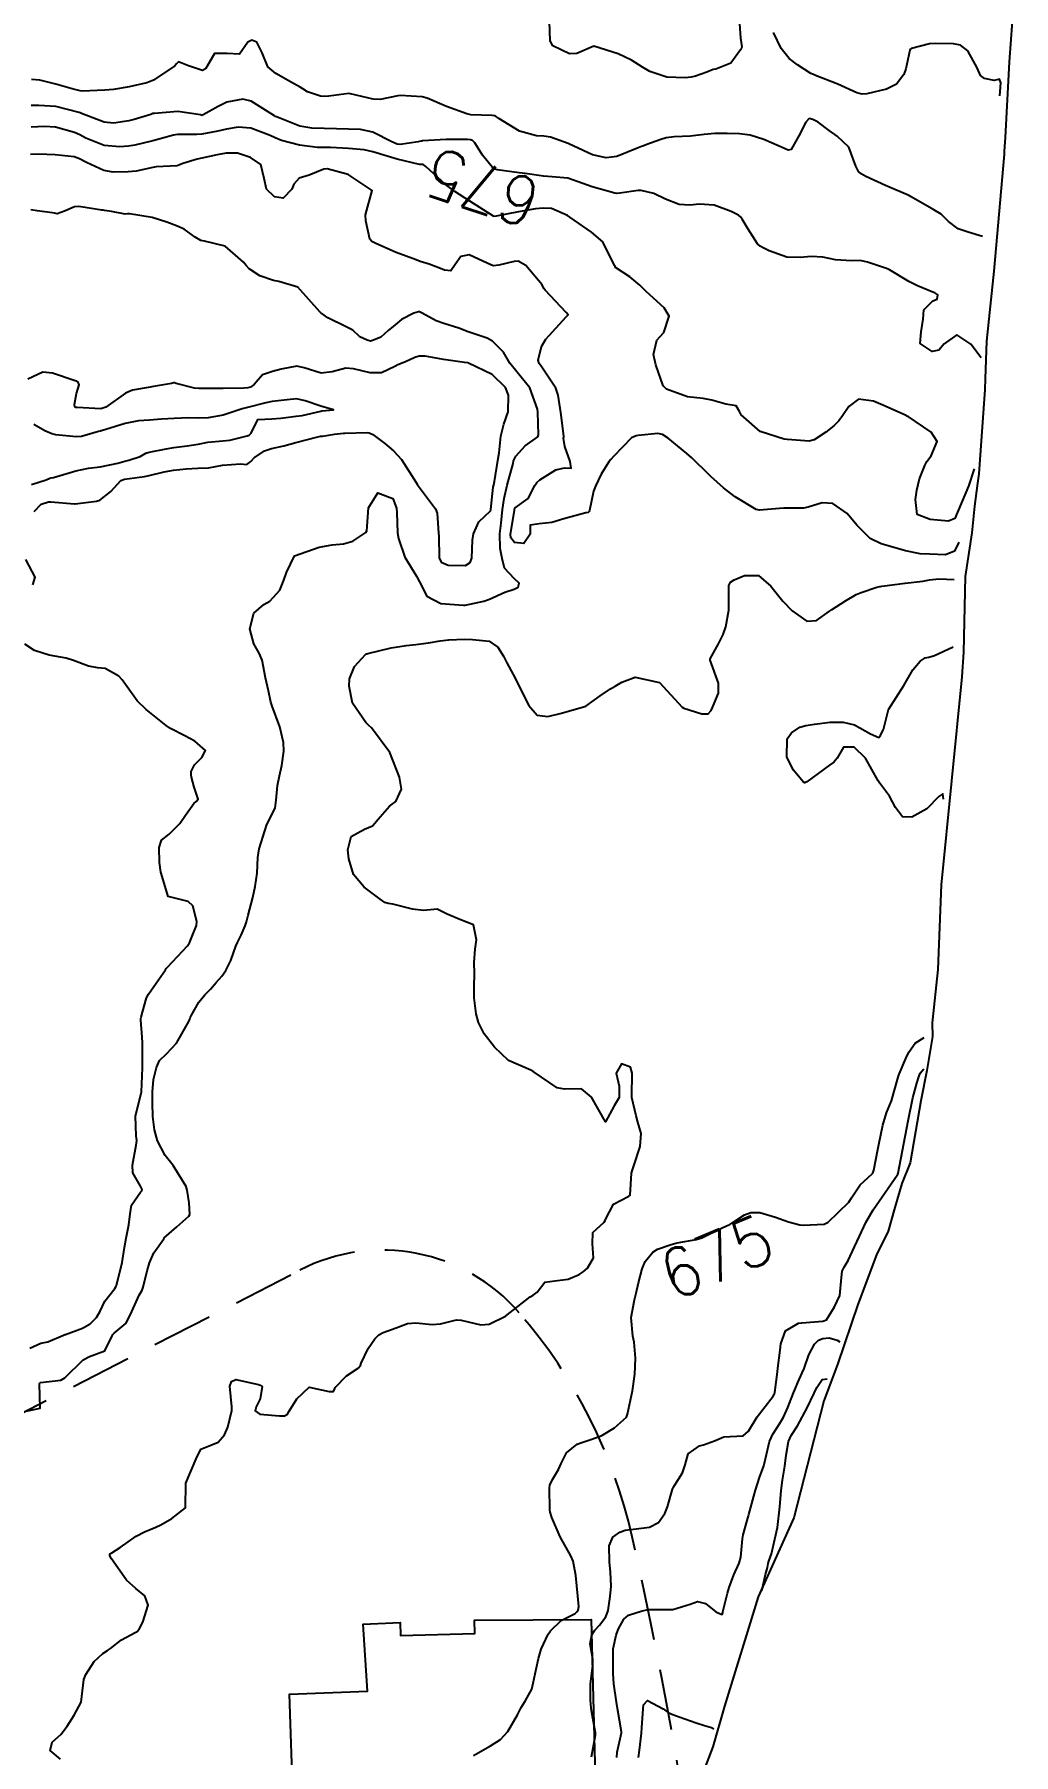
# Model space of a CAD drawing. Header units: metres. Extents: x 298520 to 308411, y 7433745 to 7450750.
# Drawn here: x 301026.4 to 301106.5, y 7447100.9 to 7447241.7 of the extents above; entities that cross this region are included whole.
import ezdxf
from ezdxf.enums import TextEntityAlignment as Align

# ---------------------------------------------------------------- set-up
doc = ezdxf.new("R2010")
doc.units = ezdxf.units.M
doc.header["$LTSCALE"] = 10
doc.linetypes.add('DASHED', pattern=[0.75, 0.5, -0.25])
for name, color, linetype in [('Area', 45, 'Continuous'), ('Cotas', 45, 'Continuous'), ('Curvas de Nivel 1m', 11, 'Continuous'), ('Curvas de Nivel 5m', 15, 'Continuous'), ('Edificações', 30, 'Continuous'), ('Vias Secundárias', 230, 'DASHED')]:
    doc.layers.add(name, color=color, linetype=linetype)
doc.styles.add('Style-STANDARD', font='STANDARD.shx')

msp = doc.modelspace()

# ---------------------------------------------------------------- linework, layer by layer
at = {"layer": 'Area'}
msp.add_polyline3d([(301106.54, 7447244.23, 690.25), (301106.18, 7447239.43, 678.29), (301105.84, 7447233.25, 677.87), (301105.77, 7447232.14, 677.47), (301105.77, 7447231.88, 677.44), (301104.91, 7447222.31, 676.27), (301104.33, 7447216.58, 676.78), (301104.22, 7447213.49, 676.28), (301104.18, 7447212.62, 676.59), (301103.7, 7447205.72, 675.34), (301103.57, 7447204.95, 675.86), (301103.33, 7447203.07, 683.82), (301103.11, 7447200.88, 684.99), (301102.58, 7447197.32, 677.65), (301102.43, 7447191.13, 681.92), (301102.31, 7447189.1, 680.21), (301100.6, 7447172.08, 676.23), (301100.34, 7447165.14, 674.5), (301099.88, 7447160.78, 674.39), (301099.9, 7447159.67, 674.5), (301099.43, 7447156.89, 674.48), (301098.95, 7447154.39, 674.45), (301098.06, 7447149.34, 674.6), (301097.38, 7447147.65, 675.32), (301096.82, 7447145.68, 677.17), (301096.28, 7447143.73, 676), (301095.31, 7447141.79, 675.82), (301093.78, 7447137.72, 683.84), (301092.12, 7447132.83, 688.69), (301090.99, 7447129.84, 689.52), (301088.54, 7447120.28, 677.38), (301085.63, 7447113.8, 676.9), (301082.86, 7447104.87, 677.91), (301081.91, 7447101.52, 678.26), (301081.07, 7447099.33, 678.85)], dxfattribs=at)
at = {"layer": 'Curvas de Nivel 1m', "flags": 128}
for points, elevation in [([(301084.1, 7447242.57), (301084.19, 7447241.37), (301084.29, 7447240.67), (301084.25, 7447240.57), (301084.23, 7447240.52), (301084.18, 7447240.41), (301083.4, 7447239.34), (301082.16, 7447238.85), (301081.95, 7447238.8), (301081.43, 7447238.6), (301080.5, 7447238.26), (301080.15, 7447238.18), (301079.65, 7447238.12), (301078.15, 7447238.18), (301076.76, 7447238.65), (301076.16, 7447239.01), (301075.27, 7447239.57), (301074.17, 7447240.1), (301072.18, 7447240.71), (301070.78, 7447240.11), (301070.17, 7447240.09), (301068.81, 7447240.75), (301068.59, 7447241.16), (301068.55, 7447242.75)], 678), ([(301105.4, 7447236.66), (301105.5, 7447237.72), (301105.38, 7447238.02), (301104.95, 7447237.92), (301104.15, 7447238.08), (301103.84, 7447238.33), (301103.55, 7447238.95), (301102.8, 7447240.34), (301102.18, 7447240.8), (301101.62, 7447240.92), (301100.18, 7447240.95), (301099.66, 7447240.9), (301098.17, 7447240.53), (301098.1, 7447240.48), (301098.05, 7447240.4), (301097.71, 7447238.86), (301097.55, 7447238.41), (301096.94, 7447237.62), (301096.14, 7447237.19), (301094.51, 7447236.81), (301094.14, 7447236.78), (301093.7, 7447236.9), (301092.14, 7447237.6), (301090.31, 7447238.33), (301090.15, 7447238.39), (301090.08, 7447238.42), (301089.95, 7447238.49), (301088.85, 7447239.2), (301088.17, 7447239.72), (301087.51, 7447240.53), (301086.89, 7447241.83)], 678), ([(301103.99, 7447225.15), (301102.83, 7447225.51), (301102, 7447225.76), (301101.2, 7447226.36), (301100.61, 7447226.97), (301100.02, 7447227.33), (301098.16, 7447228.4), (301098.03, 7447228.47), (301097.92, 7447228.52), (301096.05, 7447229.32), (301094.44, 7447230.06), (301094.06, 7447230.26), (301093.84, 7447230.45), (301093.61, 7447230.91), (301093.06, 7447232.46), (301092.09, 7447233.35), (301091.44, 7447233.83), (301090.53, 7447234.49), (301090.11, 7447234.72), (301089.81, 7447234.8), (301089.54, 7447234.5), (301088.96, 7447233.37), (301088.47, 7447232.52), (301088.33, 7447232.27), (301088.08, 7447232.2), (301087.36, 7447232.53), (301086.09, 7447233.09), (301084.97, 7447233.44), (301084.09, 7447233.56), (301083.1, 7447233.58), (301082.09, 7447233.57), (301081.2, 7447233.5), (301080.09, 7447233.35), (301078.75, 7447233.29), (301078.09, 7447233.22), (301077.65, 7447233.09), (301076.51, 7447232.66), (301076.19, 7447232.55), (301076.08, 7447232.51), (301075.81, 7447232.4), (301074.07, 7447231.69), (301073.19, 7447231.58), (301072.07, 7447231.83), (301070.14, 7447232.73), (301070.08, 7447232.76), (301068.62, 7447233.28), (301068.09, 7447233.36), (301067.47, 7447233.39), (301066.09, 7447233.76), (301064.4, 7447234.8), (301064.11, 7447235.01), (301063.86, 7447235.05), (301062.11, 7447235.1), (301061.77, 7447235.17), (301060.12, 7447235.77), (301058.54, 7447236.46), (301058.13, 7447236.57), (301056.33, 7447236.69), (301056.13, 7447236.67), (301054.68, 7447236.36), (301054.12, 7447236.38), (301052.25, 7447236.83), (301052.13, 7447236.84), (301050.48, 7447236.62), (301050.13, 7447236.59), (301049.79, 7447236.63), (301048.74, 7447236.99), (301048.36, 7447237.22), (301048.14, 7447237.37), (301047.34, 7447237.81), (301046.15, 7447238.48), (301045.48, 7447239.03), (301045.03, 7447240.17), (301044.58, 7447241.04), (301044.18, 7447241.2), (301043.85, 7447241.04), (301043.17, 7447240.06), (301042.17, 7447240.12), (301041.13, 7447240.12), (301040.52, 7447239.09), (301040.37, 7447238.87), (301040.15, 7447238.74), (301038.98, 7447239.1), (301038.16, 7447239.45), (301038, 7447239.27), (301037.87, 7447239.11), (301036.14, 7447237.95), (301035.57, 7447237.71), (301034.14, 7447237.38), (301032.85, 7447237.18), (301032.13, 7447237.12), (301030.3, 7447237.04), (301030.13, 7447237.06), (301029.48, 7447237.22), (301028.14, 7447237.6), (301026.82, 7447237.93), (301026.14, 7447237.99)], 677), ([(301103.87, 7447215.21), (301103.03, 7447216.34), (301101.9, 7447217.1), (301100.85, 7447216.37), (301100.42, 7447215.83), (301099.88, 7447215.74), (301098.88, 7447216.39), (301098.96, 7447217.33), (301099.13, 7447218.39), (301099.19, 7447219.13), (301099.94, 7447219.88), (301100.29, 7447220.02), (301100.34, 7447220.37), (301100.09, 7447220.52), (301099.94, 7447220.59), (301098.67, 7447221.11), (301097.95, 7447221.46), (301096.39, 7447222.42), (301096.09, 7447222.55), (301095.96, 7447222.59), (301094.57, 7447223.04), (301093.97, 7447223.18), (301093.26, 7447223.16), (301091.97, 7447223.24), (301090.93, 7447223.44), (301089.97, 7447223.51), (301089.07, 7447223.42), (301087.97, 7447223.45), (301086.53, 7447223.98), (301085.98, 7447224.23), (301085.78, 7447224.34), (301085.57, 7447224.55), (301084.81, 7447225.75), (301084.31, 7447226.57), (301084.18, 7447226.74), (301084.02, 7447226.88), (301083.41, 7447227.19), (301082.02, 7447227.71), (301080.83, 7447227.79), (301080.02, 7447227.72), (301079.16, 7447227.76), (301078.03, 7447228.21), (301077.09, 7447228.65), (301076.04, 7447228.91), (301075.8, 7447228.91), (301074.29, 7447228.69), (301074.03, 7447228.67), (301073.89, 7447228.69), (301072.04, 7447229.2), (301071.27, 7447229.49), (301070.05, 7447229.91), (301068.76, 7447230.04), (301068.05, 7447230.08), (301066.54, 7447230.29), (301066.06, 7447230.36), (301064.25, 7447230.61), (301064.06, 7447230.66), (301063.88, 7447230.8), (301063.06, 7447231.81), (301062.42, 7447232.82), (301062.25, 7447233), (301062.09, 7447233.05), (301061.84, 7447233.08), (301060.09, 7447233.07), (301058.16, 7447232.96), (301058.08, 7447232.95), (301058.02, 7447232.94), (301057.8, 7447232.88), (301056.31, 7447232.66), (301056.08, 7447232.7), (301055.65, 7447232.9), (301054.09, 7447233.68), (301053.06, 7447233.9), (301052.09, 7447233.93), (301051.1, 7447233.96), (301050.1, 7447233.99), (301049.08, 7447234), (301048.1, 7447234.17), (301046.2, 7447234.93), (301046.11, 7447234.97), (301046.03, 7447235.02), (301044.12, 7447236.22), (301043.45, 7447236.38), (301042.12, 7447236.13), (301041.41, 7447235.79), (301040.2, 7447235.09), (301040.14, 7447235.07), (301040.11, 7447235.06), (301039.98, 7447235.09), (301038.12, 7447235.38), (301036.2, 7447235.22), (301036.11, 7447235.21), (301036.06, 7447235.2), (301035.9, 7447235.14), (301034.55, 7447234.71), (301034.1, 7447234.61), (301032.85, 7447234.43), (301032.1, 7447234.5), (301030.24, 7447235.21), (301030.11, 7447235.26), (301030.04, 7447235.28), (301028.12, 7447235.77), (301026.73, 7447235.86), (301026.12, 7447235.86)], 676), ([(301102.05, 7447200.14), (301101.69, 7447199.4), (301100.95, 7447199.09), (301099.68, 7447199.14), (301098.89, 7447199.18), (301097.69, 7447199.43), (301096.28, 7447199.83), (301095.7, 7447200), (301094.79, 7447200.44), (301093.71, 7447201.53), (301092.91, 7447202.46), (301091.74, 7447203.28), (301090.86, 7447203.35), (301089.73, 7447202.98), (301089.33, 7447202.9), (301087.73, 7447202.91), (301087.37, 7447202.89), (301085.73, 7447202.74), (301085.47, 7447202.8), (301083.74, 7447203.85), (301082.79, 7447204.58), (301081.76, 7447205.51), (301081.21, 7447206.04), (301080.62, 7447206.61), (301080.19, 7447207.03), (301079.78, 7447207.39), (301078.26, 7447208.64), (301077.8, 7447208.93), (301077.42, 7447209.02), (301075.8, 7447208.86), (301075.63, 7447208.83), (301075.27, 7447208.67), (301073.78, 7447207.15), (301073.56, 7447206.9), (301073.4, 7447206.69), (301072.77, 7447205.69), (301072.3, 7447204.7), (301072.16, 7447204.29), (301071.81, 7447202.71), (301071.79, 7447202.64), (301071.72, 7447202.56), (301071.53, 7447202.52), (301069.72, 7447202.04), (301068.73, 7447201.73), (301067.71, 7447201.63), (301066.95, 7447201.53), (301066.95, 7447200.77), (301066.45, 7447200.01), (301065.69, 7447200.1), (301065.38, 7447200.47), (301065.36, 7447200.79), (301065.67, 7447202.72), (301065.68, 7447202.78), (301065.68, 7447202.82), (301065.73, 7447202.93), (301066.8, 7447203.7), (301067.34, 7447204.76), (301067.5, 7447205.02), (301067.76, 7447205.22), (301069.07, 7447206.04), (301069.77, 7447206.22), (301070.32, 7447206.17), (301070.25, 7447206.73), (301069.79, 7447207.96), (301069.7, 7447208.63), (301069.72, 7447208.73), (301069.73, 7447208.8), (301069.47, 7447210.74), (301069.26, 7447212.16), (301069.06, 7447212.74), (301067.87, 7447214.53), (301067.7, 7447214.76), (301067.61, 7447215.03), (301067.89, 7447216.14), (301068.25, 7447216.75), (301069.91, 7447218.56), (301070, 7447218.64), (301070.06, 7447218.73), (301069.92, 7447218.91), (301068.18, 7447220.76), (301068.09, 7447220.9), (301067.95, 7447221.2), (301066.62, 7447222.77), (301065.97, 7447223.13), (301065.65, 7447223.1), (301064.4, 7447222.8), (301063.96, 7447222.74), (301063.81, 7447222.81), (301061.98, 7447223.65), (301061.29, 7447223.52), (301060.82, 7447222.84), (301060.47, 7447222.33), (301059.96, 7447222.39), (301059.62, 7447222.52), (301058.69, 7447222.87), (301057.97, 7447223.11), (301057.62, 7447223.23), (301055.98, 7447223.84), (301054.34, 7447224.56), (301053.99, 7447224.74), (301053.83, 7447224.92), (301053.5, 7447226.42), (301053.49, 7447226.93), (301054.03, 7447228.92), (301052.05, 7447230.23), (301050.34, 7447230.69), (301050.06, 7447230.65), (301048.86, 7447230.17), (301048.05, 7447229.91), (301047.61, 7447229.43), (301047.45, 7447229.01), (301046.74, 7447228.29), (301046.03, 7447228.38), (301045.38, 7447229.03), (301045.18, 7447229.9), (301044.92, 7447231.03), (301044.07, 7447231.62), (301042.99, 7447231.97), (301042.07, 7447231.97), (301041.33, 7447231.82), (301040.07, 7447231.55), (301039.69, 7447231.47), (301038.53, 7447231.11), (301038.2, 7447230.97), (301038.06, 7447230.93), (301036.35, 7447230.85), (301036.06, 7447230.8), (301034.72, 7447230.49), (301034.05, 7447230.43), (301032.83, 7447230.4), (301032.05, 7447230.54), (301030.65, 7447231.2), (301030.07, 7447231.51), (301029.62, 7447231.66), (301028.07, 7447231.84), (301026.71, 7447231.89), (301026.07, 7447231.85)], 674), ([(301025.21, 7447128.89), (301026.84, 7447129.24), (301026.79, 7447131.24), (301026.81, 7447131.3), (301026.87, 7447131.36), (301028.55, 7447131.55), (301028.88, 7447131.73), (301030.38, 7447133.2), (301030.9, 7447133.48), (301032.13, 7447133.94), (301032.75, 7447135.17), (301032.8, 7447135.28), (301032.92, 7447135.39), (301033.88, 7447136.2), (301034.36, 7447137.15), (301034.96, 7447138.51), (301035.19, 7447138.91), (301035.29, 7447139.14), (301035.62, 7447140.49), (301035.79, 7447141.13), (301036.15, 7447141.97), (301036.96, 7447143.12), (301036.99, 7447143.15), (301037.01, 7447143.18), (301038.04, 7447144.09), (301039.03, 7447144.96), (301039.1, 7447145.1), (301039.05, 7447146.05), (301038.88, 7447147.1), (301038.79, 7447147.38), (301037.73, 7447149.11), (301037.09, 7447149.94), (301036.46, 7447151.13), (301036.21, 7447152.03), (301036.07, 7447153.13), (301036.05, 7447154.23), (301036.05, 7447155.13), (301036.14, 7447156.15), (301036.38, 7447157.13), (301036.62, 7447157.69), (301037.19, 7447158.24), (301038.01, 7447159.11), (301039.01, 7447160.89), (301039.09, 7447161.09), (301039.12, 7447161.2), (301039.23, 7447161.41), (301039.84, 7447162.48), (301040.34, 7447163.08), (301040.78, 7447163.55), (301041.26, 7447164.08), (301041.73, 7447164.6), (301042.06, 7447165.06), (301042.45, 7447165.89), (301042.87, 7447167.05), (301043, 7447167.35), (301043.31, 7447167.97), (301043.64, 7447168.72), (301043.73, 7447169.04), (301043.87, 7447169.59), (301044.26, 7447171.04), (301044.44, 7447171.95), (301044.61, 7447173.03), (301044.68, 7447174.33), (301044.77, 7447175.03), (301045.41, 7447177.02), (301046.09, 7447178.36), (301046.17, 7447179.01), (301046.27, 7447180.2), (301046.44, 7447181.01), (301046.64, 7447181.84), (301046.79, 7447183.01), (301046.76, 7447183.74), (301046.47, 7447185.01), (301045.84, 7447186.71), (301045.74, 7447187.02), (301045.55, 7447187.97), (301045.3, 7447189.02), (301045.01, 7447190.46), (301044.78, 7447191.03), (301044.35, 7447191.8), (301044.01, 7447193.04), (301044.34, 7447194.32), (301045.16, 7447195.03), (301045.64, 7447195.31), (301046.46, 7447196.2), (301046.79, 7447197.01), (301047.02, 7447197.65), (301047.68, 7447199), (301049.69, 7447199.71), (301050.74, 7447199.91), (301051.69, 7447200), (301052.44, 7447200.2), (301053.51, 7447200.93), (301053.59, 7447201.05), (301053.72, 7447202.93), (301054.5, 7447204.16), (301055.73, 7447203.69), (301056.03, 7447202.9), (301056.06, 7447202.55), (301056.11, 7447200.9), (301056.17, 7447200.42), (301056.71, 7447198.89), (301057.66, 7447197.35), (301057.89, 7447196.88), (301058.49, 7447195.72), (301059.64, 7447195.12), (301061.5, 7447194.97), (301061.63, 7447194.97), (301063.16, 7447195.29), (301063.64, 7447195.47), (301064.89, 7447196.04), (301065.65, 7447196.29), (301065.98, 7447196.44), (301066.06, 7447196.78), (301065.66, 7447197.15), (301064.86, 7447197.99), (301064.66, 7447198.8), (301064.5, 7447199.61), (301064.47, 7447200.8), (301064.58, 7447201.67), (301064.71, 7447202.8), (301064.84, 7447203.69), (301065.08, 7447204.79), (301065.56, 7447206.57), (301065.61, 7447206.78), (301065.78, 7447207.17), (301066.56, 7447208), (301067.59, 7447208.76), (301067.65, 7447208.91), (301067.59, 7447210.76), (301067.57, 7447211.02), (301066.94, 7447212.77), (301065.86, 7447214.07), (301065.3, 7447214.79), (301064.78, 7447215.69), (301063.89, 7447216.59), (301063.43, 7447216.81), (301061.9, 7447217.34), (301061.11, 7447217.63), (301059.9, 7447218.02), (301059.28, 7447218.24), (301058.11, 7447218.88), (301057.91, 7447218.98), (301057.81, 7447218.99), (301057.44, 7447218.88), (301056.44, 7447218.36), (301055.9, 7447217.91), (301055.35, 7447217.46), (301054.73, 7447216.91), (301054.15, 7447216.66), (301053.89, 7447216.59), (301053.61, 7447216.65), (301053.03, 7447216.93), (301052.44, 7447217.49), (301051.9, 7447217.74), (301050.39, 7447218.48), (301049.91, 7447218.83), (301049.83, 7447218.89), (301049.74, 7447218.97), (301047.94, 7447221), (301046.39, 7447221.46), (301045.95, 7447221.55), (301044.84, 7447221.92), (301043.96, 7447222.5), (301043.7, 7447222.78), (301043.49, 7447223.05), (301041.98, 7447224.34), (301040.31, 7447224.77), (301039.99, 7447224.82), (301039.53, 7447225.1), (301038.64, 7447225.75), (301038, 7447226.03), (301037.21, 7447226.32), (301036.01, 7447226.71), (301034.17, 7447227), (301034.01, 7447226.99), (301033.82, 7447226.98), (301032.7, 7447227.18), (301032.11, 7447227.28), (301032.01, 7447227.29), (301031.9, 7447227.3), (301030.02, 7447227.59), (301029.67, 7447227.56), (301028.83, 7447227.22), (301028.24, 7447227), (301028.01, 7447227.04), (301027.86, 7447227.08), (301026.61, 7447227.25), (301026.08, 7447227.33)], 673), ([(301026.35, 7447202.63), (301026.94, 7447203.25), (301027.54, 7447203.43), (301027.73, 7447203.44), (301029.66, 7447203.27), (301029.72, 7447203.27), (301031.45, 7447203.47), (301031.73, 7447203.57), (301032.64, 7447204.28), (301033.46, 7447205.16), (301033.75, 7447205.28), (301035.4, 7447205.5), (301035.76, 7447205.57), (301037, 7447205.89), (301037.76, 7447206.02), (301038.8, 7447206.14), (301039.76, 7447206.17), (301040.64, 7447206.2), (301041.77, 7447206.43), (301043.25, 7447206.53), (301043.77, 7447206.49), (301044.09, 7447206.72), (301044.37, 7447207.03), (301045.21, 7447207.6), (301045.78, 7447207.79), (301046.8, 7447208), (301047.79, 7447208.29), (301049.57, 7447208.75), (301049.79, 7447208.79), (301049.95, 7447208.81), (301050.94, 7447208.96), (301051.69, 7447209.05), (301051.79, 7447209.06), (301053.63, 7447209.1), (301053.79, 7447209.07), (301054.08, 7447208.93), (301055.06, 7447208.19), (301055.78, 7447207.6), (301056.43, 7447206.89), (301057.64, 7447205), (301057.71, 7447204.88), (301057.75, 7447204.82), (301059.21, 7447202.86), (301059.35, 7447202.49), (301059.47, 7447200.85), (301059.48, 7447200.63), (301059.52, 7447198.85), (301059.68, 7447198.5), (301060.26, 7447198.25), (301061.67, 7447198.21), (301062.05, 7447198.45), (301062.2, 7447198.82), (301062.24, 7447200.28), (301062.32, 7447200.82), (301062.75, 7447201.78), (301063.72, 7447202.69), (301063.74, 7447202.81), (301063.94, 7447204.62), (301063.98, 7447204.81), (301064.03, 7447205.08), (301064.32, 7447206.8), (301064.42, 7447207.44), (301064.57, 7447208.8), (301064.81, 7447209.79), (301065.17, 7447210.79), (301065.2, 7447212.15), (301064.93, 7447212.79), (301063.86, 7447213.85), (301061.91, 7447214.79), (301061.87, 7447214.8), (301061.6, 7447214.83), (301059.88, 7447215.08), (301058.36, 7447215.36), (301057.88, 7447215.35), (301057.53, 7447215.23), (301056.75, 7447214.89), (301056.13, 7447214.64), (301055.87, 7447214.5), (301054.78, 7447213.99), (301053.86, 7447213.98), (301052.5, 7447214.31), (301051.86, 7447214.36), (301050.76, 7447214.06), (301049.86, 7447213.95), (301048.45, 7447214.4), (301047.87, 7447214.54), (301046.59, 7447214.29), (301045.86, 7447214.1), (301045.06, 7447213.83), (301044.38, 7447213.03), (301044.06, 7447212.82), (301043.84, 7447212.76), (301043.51, 7447212.72), (301041.84, 7447212.71), (301040.22, 7447212.71), (301039.84, 7447212.7), (301039.47, 7447212.72), (301037.98, 7447213.12), (301037.84, 7447213.16), (301037.8, 7447213.16), (301037.6, 7447213.12), (301036.12, 7447212.86), (301035.84, 7447212.81), (301034.42, 7447212.57), (301033.83, 7447212.33), (301032.22, 7447211.18), (301031.82, 7447211.05), (301029.89, 7447211.14), (301029.82, 7447211.14), (301029.77, 7447211.15), (301029.7, 7447211.21), (301029.65, 7447211.39), (301029.83, 7447212.3), (301030.04, 7447213.01), (301029.97, 7447213.21), (301029.84, 7447213.29), (301029.72, 7447213.34), (301027.85, 7447213.97), (301027.07, 7447214.03), (301025.85, 7447213.47)], 672), ([(301026.15, 7447204.85), (301027.35, 7447205.24), (301027.63, 7447205.36), (301027.75, 7447205.38), (301027.93, 7447205.41), (301029.76, 7447205.97), (301030.8, 7447206.17), (301031.76, 7447206.29), (301033.2, 7447206.6), (301033.77, 7447206.75), (301034.1, 7447206.83), (301035.04, 7447207.15), (301035.51, 7447207.41), (301035.78, 7447207.5), (301037.15, 7447207.76), (301037.78, 7447207.87), (301038.87, 7447208.02), (301039.79, 7447208.16), (301040.57, 7447208.31), (301041.79, 7447208.42), (301042.38, 7447208.48), (301043.8, 7447208.84), (301043.95, 7447208.89), (301044.12, 7447209.04), (301044.68, 7447210.16), (301045.82, 7447210.23), (301046.55, 7447210.27), (301047.81, 7447210.43), (301048.31, 7447210.49), (301049.82, 7447210.86), (301049.91, 7447210.88), (301050.85, 7447210.96), (301049.83, 7447211.26), (301048.54, 7447211.7), (301047.83, 7447211.86), (301047.06, 7447211.78), (301045.83, 7447211.64), (301045.32, 7447211.54), (301043.82, 7447211.16), (301043.38, 7447211.05), (301041.82, 7447210.53), (301040.61, 7447210.29), (301039.81, 7447210.27), (301039.01, 7447210.3), (301037.81, 7447210.26), (301036.77, 7447210.18), (301035.81, 7447210.12), (301034.9, 7447210.06), (301033.81, 7447209.85), (301031.86, 7447209.25), (301031.8, 7447209.23), (301031.77, 7447209.22), (301031.63, 7447209.19), (301030.23, 7447208.77), (301029.8, 7447208.75), (301028.12, 7447208.92), (301027.8, 7447208.99), (301027.22, 7447209.25), (301026.32, 7447209.77)], 671), ([(301026.26, 7447196.64), (301026.44, 7447197.25), (301025.67, 7447198.7)], 672), ([(301028.5, 7447100.53), (301027.66, 7447101.23), (301027.83, 7447101.92), (301028.53, 7447102.54), (301029.06, 7447103.21), (301029.64, 7447104.11), (301030.21, 7447105.2), (301030.42, 7447107.04), (301030.47, 7447107.19), (301030.59, 7447107.45), (301031.27, 7447108.51), (301031.98, 7447109.18), (301032.36, 7447109.42), (301032.61, 7447109.59), (301033.5, 7447110.28), (301034.63, 7447110.9), (301034.8, 7447110.98), (301034.96, 7447111.15), (301035.24, 7447111.74), (301035.69, 7447113.13), (301035.41, 7447113.89), (301034.67, 7447114.48), (301033.91, 7447115.16), (301032.7, 7447116.92), (301032.56, 7447117.17), (301032.56, 7447117.32), (301032.71, 7447117.4), (301033.4, 7447117.85), (301034.72, 7447118.77), (301035.38, 7447119.13), (301036.33, 7447119.52), (301036.73, 7447119.69), (301037.63, 7447120.22), (301038.75, 7447121.1), (301038.77, 7447123.1), (301039.63, 7447125.09), (301040.01, 7447125.88), (301040.81, 7447126.22), (301041.42, 7447126.46), (301041.93, 7447127.06), (301042.2, 7447127.69), (301042.55, 7447129.05), (301042.55, 7447129.35), (301042.38, 7447131.05), (301042.5, 7447131.42), (301042.87, 7447131.6), (301044.71, 7447131.19), (301044.86, 7447131.14), (301045.03, 7447131.03), (301044.85, 7447130), (301044.53, 7447129.35), (301044.44, 7447129.03), (301044.84, 7447128.77), (301046.44, 7447128.61), (301046.84, 7447128.62), (301047.09, 7447128.75), (301047.22, 7447129), (301047.85, 7447130), (301048.86, 7447130.98), (301050.52, 7447130.61), (301050.86, 7447130.62), (301050.96, 7447130.85), (301051.01, 7447130.95), (301051.92, 7447131.9), (301052.89, 7447132.52), (301053.07, 7447132.75), (301053.14, 7447132.93), (301053.69, 7447134.14), (301054.25, 7447134.92), (301054.57, 7447135.26), (301054.92, 7447135.44), (301055.99, 7447135.83), (301056.93, 7447136.17), (301057.59, 7447136.22), (301058.93, 7447136.1), (301059.63, 7447136.15), (301060.94, 7447136.48), (301061.3, 7447136.46), (301062.93, 7447136.06), (301063.6, 7447136.13), (301064.94, 7447136.79), (301066.96, 7447138.36), (301067.21, 7447138.51), (301067.54, 7447138.75), (301068.16, 7447139.56), (301068.97, 7447139.67), (301070.07, 7447139.82), (301070.98, 7447140.19), (301071.29, 7447140.4), (301071.66, 7447140.7), (301072.14, 7447141.56), (301072.07, 7447142.7), (301072.1, 7447143.62), (301073.03, 7447144.47), (301073.11, 7447144.61), (301073.13, 7447144.69), (301073.78, 7447145.95), (301075.05, 7447146.6), (301075.15, 7447146.67), (301075.27, 7447148.48), (301075.31, 7447148.67), (301075.42, 7447149), (301075.96, 7447150.66), (301076.05, 7447151.72), (301075.79, 7447152.66), (301075.65, 7447153.17), (301075.29, 7447154.67), (301075.28, 7447154.79), (301075.32, 7447156.67), (301075.18, 7447157.17), (301074.43, 7447157.43), (301074.01, 7447156.68), (301074.24, 7447155.61), (301074.26, 7447154.68), (301073.85, 7447153.98), (301073.13, 7447152.69), (301071.99, 7447154.7), (301071.16, 7447155.39), (301069.78, 7447155.36), (301069.16, 7447155.46), (301067.29, 7447156.76), (301067.17, 7447156.84), (301067.03, 7447156.91), (301065.19, 7447157.71), (301064.03, 7447158.8), (301063.21, 7447159.88), (301062.72, 7447160.82), (301062.53, 7447161.52), (301062.37, 7447162.82), (301062.38, 7447163.71), (301062.4, 7447164.82), (301062.38, 7447165.72), (301062.45, 7447166.82), (301062.56, 7447167.57), (301062.31, 7447168.82), (301061.33, 7447169.18), (301060.16, 7447169.68), (301059.34, 7447170.09), (301058.22, 7447169.98), (301057.33, 7447170.09), (301055.73, 7447170.5), (301055.34, 7447170.55), (301055.07, 7447170.63), (301054.68, 7447170.91), (301053.36, 7447171.88), (301052.5, 7447172.94), (301052.12, 7447174.21), (301052.04, 7447174.94), (301052.32, 7447176.03), (301053.41, 7447176.63), (301054.06, 7447176.92), (301054.69, 7447177.65), (301055.44, 7447178.52), (301055.66, 7447178.67), (301055.97, 7447178.89), (301056.42, 7447179.92), (301056.27, 7447180.89), (301055.48, 7447182.9), (301053.96, 7447184.92), (301053.74, 7447185.15), (301053.52, 7447185.37), (301052.43, 7447186.94), (301052.14, 7447188.35), (301052.18, 7447188.94), (301052.57, 7447189.95), (301053.48, 7447190.93), (301053.54, 7447190.98), (301053.58, 7447191), (301053.67, 7447191.02), (301055.59, 7447191.49), (301056.8, 7447191.68), (301057.59, 7447191.76), (301058.63, 7447191.9), (301059.59, 7447192.04), (301060.3, 7447192.14), (301061.6, 7447192.2), (301062.25, 7447192.17), (301063.6, 7447192.03), (301064.31, 7447191.52), (301064.77, 7447190.79), (301065.05, 7447190.26), (301065.57, 7447189.29), (301065.84, 7447188.78), (301066.12, 7447188.21), (301066.85, 7447186.77), (301067.53, 7447185.98), (301068.41, 7447185.86), (301069.53, 7447186.14), (301071.53, 7447186.71), (301072.7, 7447187.54), (301073.55, 7447188.13), (301073.91, 7447188.34), (301074.46, 7447188.68), (301075.57, 7447189.09), (301077.56, 7447188.64), (301079.41, 7447186.62), (301079.53, 7447186.54), (301081.02, 7447186.09), (301081.53, 7447186.07), (301081.77, 7447186.35), (301081.89, 7447186.59), (301082.37, 7447187.76), (301082.37, 7447188.58), (301081.69, 7447190.48), (301081.69, 7447190.59), (301082.37, 7447191.81), (301082.77, 7447192.58), (301082.99, 7447193.2), (301083.22, 7447194.57), (301083.23, 7447194.99), (301083.22, 7447196.57), (301083.37, 7447196.86), (301083.66, 7447197.05), (301084.5, 7447197.39), (301085.66, 7447197.4), (301086.67, 7447196.53), (301087.64, 7447195.31), (301088.4, 7447194.51), (301089.62, 7447193.66), (301090.39, 7447193.72), (301091.47, 7447194.47), (301091.63, 7447194.58), (301092.77, 7447195.33), (301093.65, 7447195.84), (301094.07, 7447196.02), (301095.33, 7447196.43), (301095.58, 7447196.5), (301095.65, 7447196.51), (301095.75, 7447196.52), (301097.66, 7447196.76), (301099.11, 7447196.94), (301099.66, 7447197.05), (301100.43, 7447197.13), (301101.66, 7447197.07)], 674), ([(301025.99, 7447134.16), (301026.91, 7447134.57), (301027.48, 7447134.67), (301028.76, 7447135.22), (301028.86, 7447135.27), (301028.91, 7447135.29), (301030.32, 7447135.8), (301030.93, 7447136.15), (301031.45, 7447136.67), (301031.75, 7447137.18), (301032.13, 7447138), (301032.96, 7447139.03), (301033.05, 7447139.17), (301033.1, 7447139.3), (301033.56, 7447141.16), (301033.75, 7447142.41), (301033.88, 7447143.16), (301034.12, 7447144.25), (301034.21, 7447145.15), (301034.32, 7447145.87), (301035.06, 7447146.92), (301035.17, 7447147.03), (301035.19, 7447147.14), (301035.07, 7447147.41), (301034.44, 7447148.52), (301034.41, 7447149.15), (301034.72, 7447150.77), (301034.76, 7447151.15), (301034.71, 7447151.54), (301034.65, 7447153.15), (301035.15, 7447155.14), (301035.22, 7447157.1), (301035.22, 7447157.14), (301035.23, 7447159.11), (301035.23, 7447159.14), (301035.21, 7447159.62), (301035.09, 7447161.01), (301035.1, 7447161.14), (301035.12, 7447161.25), (301035.23, 7447161.67), (301035.56, 7447162.82), (301035.71, 7447163.14), (301036.35, 7447164.04), (301037.1, 7447165.12), (301037.17, 7447165.22), (301037.28, 7447165.34), (301038.9, 7447167.1), (301039.06, 7447167.33), (301039.3, 7447167.88), (301039.64, 7447168.76), (301039.68, 7447169.09), (301039.34, 7447170.35), (301038.97, 7447170.73), (301037.34, 7447171.12), (301036.74, 7447173.13), (301036.61, 7447173.9), (301036.59, 7447175.13), (301036.78, 7447175.74), (301037.4, 7447176.24), (301038.29, 7447177.11), (301038.75, 7447177.78), (301039.44, 7447178.73), (301039.63, 7447178.9), (301039.79, 7447179.09), (301039.45, 7447180.08), (301039.25, 7447180.89), (301039.21, 7447181.09), (301039.2, 7447181.36), (301039.47, 7447181.89), (301040.07, 7447182.5), (301040.39, 7447183.08), (301039.5, 7447183.84), (301038.69, 7447184.28), (301037.51, 7447184.88), (301037.17, 7447185.12), (301035.53, 7447186.42), (301034.79, 7447187.15), (301033.56, 7447188.86), (301033.3, 7447189.16), (301032.17, 7447189.79), (301031.57, 7447189.85), (301030.8, 7447189.97), (301029.58, 7447190.45), (301028.99, 7447190.63), (301027.58, 7447190.89), (301026.38, 7447191.25), (301025.59, 7447191.79)], 672), ([(301071.97, 7447100.7), (301072.32, 7447102.48), (301072.3, 7447102.69), (301072.04, 7447104.19), (301071.96, 7447104.7), (301071.91, 7447105.36), (301071.89, 7447106.7), (301072.09, 7447108.19), (301072.08, 7447108.7), (301071.88, 7447109.97), (301072.02, 7447110.7), (301072.25, 7447111.08), (301072.63, 7447111.48), (301073.16, 7447112.17), (301073.34, 7447112.68), (301073.52, 7447113.83), (301073.59, 7447114.68), (301073.54, 7447115.83), (301073.46, 7447116.68), (301073.42, 7447117.98), (301073.72, 7447118.68), (301074.3, 7447119.11), (301074.73, 7447119.27), (301075.41, 7447119.34), (301076.73, 7447119.51), (301077.47, 7447119.9), (301078, 7447120.63), (301078.2, 7447121.17), (301078.62, 7447122.62), (301078.66, 7447122.73), (301078.78, 7447122.92), (301079.44, 7447123.96), (301079.64, 7447124.61), (301079.9, 7447125.51), (301080.82, 7447126.16), (301081.16, 7447126.25), (301082.05, 7447126.58), (301082.83, 7447126.9), (301084.41, 7447126.98), (301084.83, 7447127.37), (301085.55, 7447128.54), (301086.86, 7447130.24), (301086.96, 7447130.42), (301086.99, 7447130.52), (301087.2, 7447132.21), (301087.24, 7447132.52), (301087.42, 7447134), (301087.48, 7447134.51), (301087.86, 7447135.57), (301088.93, 7447136.2), (301089.19, 7447136.24), (301090.93, 7447136.37), (301091.22, 7447136.48), (301091.87, 7447137.55), (301092.3, 7447138.46), (301092.46, 7447139.94), (301092.51, 7447140.46), (301092.66, 7447140.78), (301093, 7447141.34), (301093.51, 7447142.45), (301093.91, 7447143.33), (301094.45, 7447144.44), (301095.04, 7447145.47), (301097, 7447148.32), (301097.05, 7447148.4), (301097.08, 7447148.49), (301097.92, 7447152.76), (301098.28, 7447154.64), (301098.63, 7447155.85), (301098.78, 7447156.38), (301098.9, 7447156.66), (301099.18, 7447157.01)], 676), ([(301074.06, 7447100.67), (301074.09, 7447101.1), (301074.44, 7447102.67), (301074.44, 7447102.76), (301074.12, 7447104.67), (301074.03, 7447105.2), (301073.81, 7447106.68), (301073.77, 7447107.5), (301073.76, 7447108.68), (301073.75, 7447109.54), (301073.99, 7447110.68), (301074.18, 7447111.13), (301074.64, 7447111.99), (301075, 7447112.32), (301076.13, 7447112.65), (301076.65, 7447112.76), (301078.5, 7447112.77), (301078.65, 7447112.78), (301080.05, 7447113.22), (301080.66, 7447113.42), (301081.32, 7447113.25), (301082.16, 7447112.58), (301082.65, 7447112.36), (301082.73, 7447112.49), (301082.74, 7447112.57), (301083.11, 7447114.12), (301083.24, 7447114.56), (301083.64, 7447115.61), (301084.08, 7447116.56), (301084.22, 7447117.05), (301084.34, 7447118.55), (301084.4, 7447118.88), (301084.74, 7447120.06), (301084.84, 7447120.45), (301084.87, 7447120.55), (301085.26, 7447122.05), (301085.4, 7447122.54), (301085.74, 7447123.58), (301086.08, 7447124.54), (301086.24, 7447125.1), (301086.56, 7447126.52), (301086.83, 7447127.12), (301087.38, 7447127.97), (301087.69, 7447128.51), (301088.06, 7447129.29), (301088.53, 7447130.5), (301088.62, 7447130.75), (301088.88, 7447131.34), (301089.24, 7447132.14), (301089.38, 7447132.5), (301089.78, 7447133.61), (301090.23, 7447134.49), (301090.58, 7447134.82), (301090.92, 7447134.94), (301091.45, 7447135), (301092.09, 7447134.82), (301092.32, 7447134.69)], 677), ([(301085.92, 7447114.29), (301086.24, 7447115.63), (301086.39, 7447116.22), (301086.44, 7447116.53), (301086.5, 7447116.74), (301086.71, 7447117.34), (301087.21, 7447119.48), (301087.41, 7447121.18), (301087.51, 7447122.52), (301087.62, 7447123.36), (301087.81, 7447124.51), (301087.92, 7447125.39), (301088.11, 7447126.51), (301088.33, 7447127), (301088.84, 7447127.81), (301089.64, 7447129.28), (301090.21, 7447130.49), (301090.42, 7447130.94), (301090.88, 7447131.59), (301091.27, 7447131.66)], 678), ([(301075.82, 7447100.66), (301075.92, 7447101.25), (301076.08, 7447102.65), (301076.11, 7447103.09), (301076.2, 7447104.65), (301076.23, 7447104.98), (301076.56, 7447105.32), (301077.86, 7447104.63), (301078.26, 7447104.33), (301078.55, 7447104.21), (301079.17, 7447103.99), (301080.54, 7447103.49), (301081.24, 7447103.29), (301081.8, 7447103.11), (301082.01, 7447103)], 678)]:
    msp.add_lwpolyline(points, dxfattribs=dict(at, elevation=elevation))
at = {"layer": 'Curvas de Nivel 5m', "elevation": 675, "flags": 128}
for points in [[(301103.32, 7447206.12), (301102.84, 7447204.7), (301101.72, 7447202.06), (301101.21, 7447201.85), (301099.72, 7447201.99), (301098.65, 7447202.39), (301098.51, 7447203.62), (301098.62, 7447204.39), (301098.83, 7447205.32), (301099.27, 7447206.39), (301099.43, 7447206.73), (301099.78, 7447207.2), (301100.27, 7447208.37), (301099.8, 7447209.13), (301097.91, 7447210.4), (301097.82, 7447210.45), (301097.73, 7447210.49), (301095.83, 7447211.35), (301095.08, 7447211.68), (301093.84, 7447211.83), (301093.06, 7447211.23), (301092.52, 7447210.46), (301092.23, 7447210.06), (301091.81, 7447209.66), (301091.16, 7447209.12), (301090.22, 7447208.49), (301089.79, 7447208.38), (301088.03, 7447208.52), (301087.79, 7447208.55), (301087.75, 7447208.56), (301085.8, 7447209.18), (301084.24, 7447210.56), (301084.09, 7447210.83), (301083.83, 7447211.29), (301082.98, 7447211.43), (301081.83, 7447211.76), (301081.12, 7447211.88), (301079.84, 7447212.01), (301078.13, 7447212.64), (301077.85, 7447212.93), (301077.26, 7447214.65), (301077.05, 7447215.48), (301077.32, 7447216.65), (301077.59, 7447216.94), (301077.9, 7447217.3), (301078.33, 7447218.63), (301077.92, 7447219.3), (301076.47, 7447220.65), (301075.95, 7447221.16), (301075.12, 7447221.84), (301073.96, 7447222.62), (301073.91, 7447222.69), (301073.87, 7447222.78), (301072.91, 7447224.7), (301071.99, 7447225.49), (301070.21, 7447226.73), (301070.01, 7447226.86), (301068.7, 7447227.43), (301068.02, 7447227.47), (301067.39, 7447227.4), (301066.02, 7447227.16), (301064.19, 7447226.81), (301064.01, 7447226.79), (301063.95, 7447226.81), (301062.02, 7447228.03), (301060.8, 7447228.84), (301060.04, 7447229.41), (301058.41, 7447230.87), (301058.21, 7447231.03), (301058.06, 7447231.04), (301057.89, 7447231.05), (301056.07, 7447231.47), (301055.26, 7447231.72), (301054.07, 7447232.08), (301053.37, 7447232.23), (301052.08, 7447232.35), (301050.62, 7447232.42), (301050.08, 7447232.43), (301049.54, 7447232.44), (301048.08, 7447232.61), (301046.6, 7447233.01), (301046.09, 7447233.23), (301045.69, 7447233.42), (301044.1, 7447234.02), (301043.07, 7447234.09), (301042.1, 7447233.94), (301041.4, 7447233.77), (301040.09, 7447233.52), (301039.68, 7447233.5), (301038.09, 7447233.49), (301037.77, 7447233.43), (301036.66, 7447233.13), (301036.08, 7447232.98), (301034.6, 7447232.63), (301034.08, 7447232.54), (301033.37, 7447232.47), (301032.08, 7447232.6), (301030.6, 7447233.2), (301030.09, 7447233.47), (301029.65, 7447233.66), (301028.1, 7447234.1), (301027.19, 7447234.15), (301026.1, 7447234.08)], [(301100.79, 7447179.1), (301100.75, 7447179.54), (301100.43, 7447179.3), (301099.43, 7447178.3), (301098.21, 7447177.61), (301097.43, 7447177.65), (301096.88, 7447178.41), (301096.39, 7447179.35), (301095.56, 7447180.43), (301095.52, 7447180.49), (301095.46, 7447180.59), (301094.42, 7447182.44), (301093.5, 7447183.35), (301092.6, 7447183.36), (301092.09, 7447182.46), (301091.82, 7447182.13), (301091.48, 7447181.88), (301089.6, 7447180.5), (301089.46, 7447180.44), (301089.32, 7447180.5), (301088.52, 7447181.46), (301087.97, 7447182.52), (301088, 7447184.02), (301088.36, 7447184.51), (301089.04, 7447184.99), (301089.52, 7447185.12), (301090.25, 7447185.22), (301091.52, 7447185.39), (301092.58, 7447185.4), (301093.52, 7447185.18), (301094.83, 7447184.44), (301095.51, 7447184.13), (301095.63, 7447184.31), (301095.69, 7447184.43), (301095.89, 7447184.79), (301096.31, 7447186.42), (301097.55, 7447188.4), (301098.29, 7447189.67), (301098.9, 7447190.39), (301099.3, 7447190.67), (301099.59, 7447190.72), (301100.07, 7447190.85), (301101.59, 7447191.57)], [(301062.33, 7447100.81), (301062.51, 7447100.93), (301063.72, 7447101.6), (301064.53, 7447102.14), (301065.13, 7447102.78), (301065.93, 7447104.16), (301066.23, 7447104.76), (301066.35, 7447104.97), (301066.56, 7447105.28), (301067.09, 7447106.24), (301067.21, 7447106.75), (301067.45, 7447107.89), (301067.64, 7447108.75), (301067.85, 7447109.52), (301068.44, 7447110.74), (301068.52, 7447110.86), (301068.64, 7447111.02), (301069.51, 7447111.86), (301070.65, 7447112.45), (301070.79, 7447112.58), (301070.89, 7447112.72), (301070.96, 7447113.02), (301070.79, 7447114.72), (301070.69, 7447115.54), (301070.48, 7447116.72), (301070.28, 7447117.15), (301069.41, 7447118.73), (301068.74, 7447120.29), (301068.6, 7447120.74), (301068.57, 7447120.92), (301068.55, 7447122.74), (301068.58, 7447122.94), (301068.78, 7447123.42), (301069.29, 7447124.23), (301069.51, 7447124.73), (301069.93, 7447125.6), (301070.82, 7447126.3), (301071.11, 7447126.42), (301072.02, 7447126.7), (301072.83, 7447127), (301073.87, 7447127.64), (301074.84, 7447128.52), (301074.9, 7447128.67), (301074.92, 7447128.75), (301075.33, 7447130.66), (301075.52, 7447132.02), (301075.57, 7447132.66), (301075.58, 7447133.34), (301075.47, 7447134.66), (301075.38, 7447135.13), (301075.23, 7447136.67), (301075.5, 7447138.12), (301075.65, 7447138.66), (301075.83, 7447139.52), (301076.12, 7447140.65), (301076.38, 7447141.26), (301077, 7447142.03), (301077.38, 7447142.26), (301078.43, 7447142.63), (301078.88, 7447142.76), (301079.01, 7447142.79), (301080.56, 7447143.06), (301081.02, 7447143.2), (301082.23, 7447143.79), (301083.03, 7447144.16), (301083.31, 7447144.29), (301083.72, 7447144.56), (301084.52, 7447145.07), (301085.04, 7447145.26), (301085.77, 7447145.27), (301087.04, 7447144.89), (301088.1, 7447144.51), (301089.03, 7447144.26), (301089.3, 7447144.23), (301091.03, 7447144.31), (301091.35, 7447144.48), (301093.05, 7447146.11), (301093.28, 7447146.45), (301093.98, 7447147.53), (301094.96, 7447148.43), (301095.02, 7447148.49), (301095.09, 7447148.72), (301095.43, 7447150.43), (301095.51, 7447150.82), (301095.82, 7447152.42), (301096.13, 7447153.42), (301096.53, 7447154.41), (301097.1, 7447156.33), (301097.11, 7447156.4), (301097.12, 7447156.45), (301097.18, 7447156.58), (301097.71, 7447157.88), (301097.97, 7447158.39), (301098.49, 7447159.11), (301099.21, 7447159.58)]]:
    msp.add_lwpolyline(points, dxfattribs=at)
at = {"layer": 'Edificações'}
msp.add_lwpolyline([(301047.57, 7447096.96), (301047.26, 7447105.85), (301053.64, 7447106.1), (301053.28, 7447111.57), (301056.31, 7447111.7), (301056.36, 7447110.64), (301062.43, 7447110.8), (301062.41, 7447111.9), (301071.95, 7447111.95), (301072.5, 7447090.6), (301053.91, 7447090.12), (301053.73, 7447097.19)], close=True, dxfattribs=at)
at = {"layer": 'Vias Secundárias', "elevation": 684.26}
msp.add_lwpolyline([(300933.39, 7447089.68), (300937.11, 7447094.53, -0.179649), (300948.13, 7447101.45, 0.055008), (300964.24, 7447106.7, 0.012844), (300974.59, 7447111.71, -0.100458), (300986.98, 7447115.23, 0.050516), (300996.11, 7447116.86, -0.028769), (301011.46, 7447120.3, 0.150378), (301015.77, 7447122.44, -0.06702), (301022.9, 7447127.59), (301048.11, 7447140.55, -0.346258), (301066.07, 7447137.05, -0.122948), (301075.32, 7447118.73, -0.016389), (301079.78, 7447095.52, 1.130927)], format="xyb", dxfattribs=at)

# ---------------------------------------------------------------- texts
at = {"layer": 'Cotas', "style": 'Style-STANDARD'}
for rotation, p in [(161.4815, (301063.05, 7447229.13, 675)), (22.5384, (301082.22, 7447141.63, 675))]:
    msp.add_text('675', height=4, rotation=rotation, dxfattribs=at).set_placement(p, align=Align.MIDDLE_CENTER)

doc.saveas('drawing.dxf')
